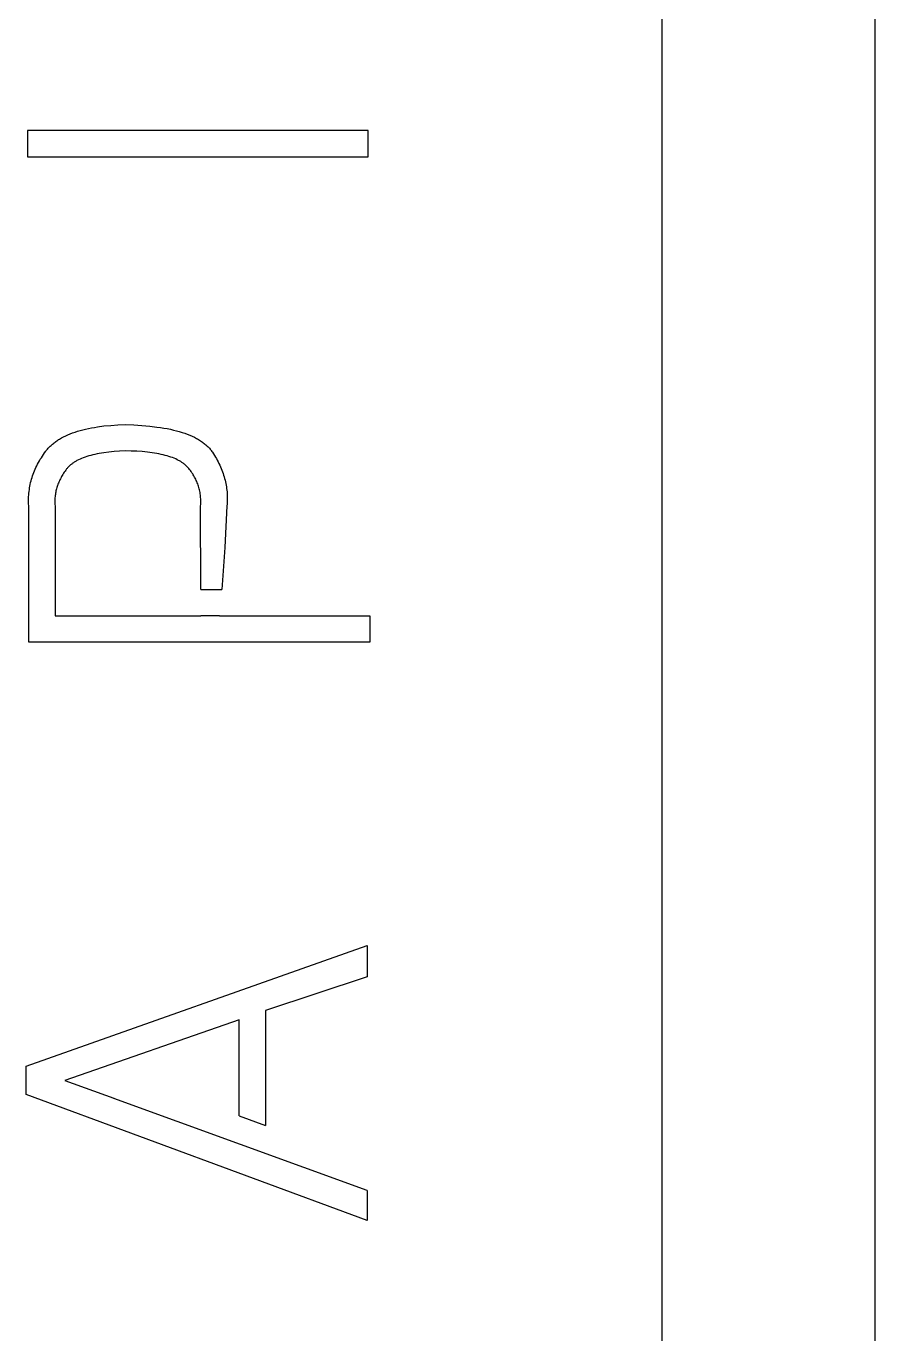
# Model space of a CAD drawing. Header units: millimetres. Extents: x 974 to 5700, y -47 to 3256.
# Drawn here: x 1909.8 to 2040.5, y 2300.1 to 2501.4 of the extents above; entities that cross this region are included whole.
import ezdxf

# ---------------------------------------------------------------- set-up
doc = ezdxf.new("R2010")
doc.units = ezdxf.units.MM
doc.header["$MEASUREMENT"] = 0
doc.layers.add('Domyslna', color=7, linetype='Continuous', true_color=0x000000)
doc.layers.add('Utwórz2D linie widoczne', color=7, linetype='Continuous', true_color=0x000000)

msp = doc.modelspace()

# ---------------------------------------------------------------- linework, layer by layer
at = {"layer": 'Domyslna'}
msp.add_line((2007.67, 2696.58), (2007.67, 1930.38), dxfattribs=at)
msp.add_line((2007.67, 2696.58), (2007.67, 1930.38), dxfattribs=at)
at = {"layer": 'Utwórz2D linie widoczne'}
for p, q in [((2040.49, 2696.58), (2040.49, 1934.18)), ((1962.49, 2485.34), (1909.99, 2485.34)), ((1909.99, 2485.34), (1909.99, 2481.28)), ((1962.49, 2481.28), (1962.49, 2485.34)), ((1909.99, 2481.28), (1962.49, 2481.28)), ((1915.57, 2438.19), (1915.9, 2438.35)), ((1915.9, 2438.35), (1916.24, 2438.5)), ((1916.24, 2438.5), (1916.59, 2438.65)), ((1916.59, 2438.65), (1916.95, 2438.79)), ((1916.95, 2438.79), (1917.33, 2438.92)), ((1917.33, 2438.92), (1917.72, 2439.05)), ((1917.72, 2439.05), (1918.12, 2439.17)), ((1918.12, 2439.17), (1918.54, 2439.28)), ((1918.54, 2439.28), (1918.96, 2439.38)), ((1918.96, 2439.38), (1919.4, 2439.48)), ((1919.4, 2439.48), (1919.86, 2439.57)), ((1919.86, 2439.57), (1920.32, 2439.65)), ((1920.32, 2439.65), (1920.8, 2439.73)), ((1920.8, 2439.73), (1921.79, 2439.86)), ((1921.79, 2439.86), (1922.84, 2439.96)), ((1922.84, 2439.96), (1923.93, 2440.03)), ((1923.93, 2440.03), (1925.08, 2440.08)), ((1925.08, 2440.08), (1926.39, 2440.03)), ((1926.39, 2440.03), (1927.64, 2439.95)), ((1927.64, 2439.95), (1928.83, 2439.84)), ((1928.83, 2439.84), (1929.95, 2439.7)), ((1929.95, 2439.7), (1930.49, 2439.63)), ((1930.49, 2439.63), (1931.01, 2439.54)), ((1931.01, 2439.54), (1931.52, 2439.45)), ((1931.52, 2439.45), (1932.01, 2439.35)), ((1932.01, 2439.35), (1932.48, 2439.24)), ((1932.48, 2439.24), (1932.94, 2439.12)), ((1932.94, 2439.12), (1933.38, 2439)), ((1933.38, 2439), (1933.81, 2438.87)), ((1933.81, 2438.87), (1934.22, 2438.74)), ((1934.22, 2438.74), (1934.62, 2438.59)), ((1934.62, 2438.59), (1935, 2438.44)), ((1935, 2438.44), (1935.36, 2438.28)), ((1913.01, 2436.2), (1913.1, 2436.31)), ((1913.1, 2436.31), (1913.21, 2436.43)), ((1913.21, 2436.43), (1913.31, 2436.54)), ((1913.31, 2436.54), (1913.42, 2436.65)), ((1913.42, 2436.65), (1913.53, 2436.76)), ((1913.53, 2436.76), (1913.64, 2436.87)), ((1913.64, 2436.87), (1913.76, 2436.97)), ((1913.76, 2436.97), (1913.88, 2437.08)), ((1913.88, 2437.08), (1914, 2437.18)), ((1914, 2437.18), (1914.13, 2437.28)), ((1914.13, 2437.28), (1914.26, 2437.38)), ((1914.26, 2437.38), (1914.39, 2437.48)), ((1914.39, 2437.48), (1914.53, 2437.57)), ((1914.53, 2437.57), (1914.67, 2437.67)), ((1914.67, 2437.67), (1914.81, 2437.76)), ((1914.81, 2437.76), (1914.96, 2437.85)), ((1914.96, 2437.85), (1915.11, 2437.94)), ((1915.11, 2437.94), (1915.26, 2438.02)), ((1915.26, 2438.02), (1915.57, 2438.19)), ((1935.36, 2438.28), (1935.71, 2438.12)), ((1935.71, 2438.12), (1935.88, 2438.03)), ((1935.88, 2438.03), (1936.04, 2437.94)), ((1936.04, 2437.94), (1936.2, 2437.86)), ((1936.2, 2437.86), (1936.36, 2437.76)), ((1936.36, 2437.76), (1936.51, 2437.67)), ((1936.51, 2437.67), (1936.66, 2437.58)), ((1936.66, 2437.58), (1936.8, 2437.48)), ((1936.8, 2437.48), (1936.94, 2437.38)), ((1936.94, 2437.38), (1937.08, 2437.28)), ((1937.08, 2437.28), (1937.21, 2437.18)), ((1937.21, 2437.18), (1937.34, 2437.08)), ((1937.34, 2437.08), (1937.46, 2436.97)), ((1937.46, 2436.97), (1937.58, 2436.87)), ((1937.58, 2436.87), (1937.7, 2436.76)), ((1937.7, 2436.76), (1937.81, 2436.65)), ((1937.81, 2436.65), (1937.92, 2436.54)), ((1937.92, 2436.54), (1938.03, 2436.42)), ((1938.03, 2436.42), (1938.13, 2436.31)), ((1938.13, 2436.31), (1938.22, 2436.19)), ((1911.71, 2434.23), (1911.85, 2434.48)), ((1911.85, 2434.48), (1911.99, 2434.73)), ((1911.99, 2434.73), (1912.15, 2434.98)), ((1912.15, 2434.98), (1912.3, 2435.23)), ((1912.3, 2435.23), (1912.47, 2435.47)), ((1912.47, 2435.47), (1912.64, 2435.72)), ((1912.64, 2435.72), (1912.82, 2435.96)), ((1912.82, 2435.96), (1912.91, 2436.08)), ((1912.91, 2436.08), (1913.01, 2436.2)), ((1917.31, 2434.34), (1917.2, 2434.27)), ((1917.41, 2434.4), (1917.31, 2434.34)), ((1917.52, 2434.46), (1917.41, 2434.4)), ((1917.63, 2434.52), (1917.52, 2434.46)), ((1917.86, 2434.64), (1917.63, 2434.52)), ((1918.1, 2434.75), (1917.86, 2434.64)), ((1918.35, 2434.86), (1918.1, 2434.75)), ((1918.61, 2434.96), (1918.35, 2434.86)), ((1918.88, 2435.06), (1918.61, 2434.96)), ((1919.16, 2435.16), (1918.88, 2435.06)), ((1919.45, 2435.25), (1919.16, 2435.16)), ((1919.76, 2435.33), (1919.45, 2435.25)), ((1920.07, 2435.41), (1919.76, 2435.33)), ((1920.39, 2435.49), (1920.07, 2435.41)), ((1920.73, 2435.56), (1920.39, 2435.49)), ((1921.07, 2435.62), (1920.73, 2435.56)), ((1921.79, 2435.74), (1921.07, 2435.62)), ((1922.55, 2435.84), (1921.79, 2435.74)), ((1923.35, 2435.92), (1922.55, 2435.84)), ((1924.2, 2435.98), (1923.35, 2435.92)), ((1925.08, 2436.02), (1924.2, 2435.98)), ((1925.99, 2436), (1925.08, 2436.02)), ((1926.86, 2435.96), (1925.99, 2436)), ((1927.69, 2435.91), (1926.86, 2435.96)), ((1928.47, 2435.83), (1927.69, 2435.91)), ((1929.22, 2435.74), (1928.47, 2435.83)), ((1929.58, 2435.68), (1929.22, 2435.74)), ((1929.92, 2435.62), (1929.58, 2435.68)), ((1930.26, 2435.56), (1929.92, 2435.62)), ((1930.59, 2435.49), (1930.26, 2435.56)), ((1930.9, 2435.42), (1930.59, 2435.49)), ((1931.21, 2435.34), (1930.9, 2435.42)), ((1931.5, 2435.26), (1931.21, 2435.34)), ((1931.79, 2435.17), (1931.5, 2435.26)), ((1932.07, 2435.08), (1931.79, 2435.17)), ((1932.33, 2434.99), (1932.07, 2435.08)), ((1932.59, 2434.88), (1932.33, 2434.99)), ((1932.83, 2434.78), (1932.59, 2434.88)), ((1933.06, 2434.67), (1932.83, 2434.78)), ((1933.18, 2434.61), (1933.06, 2434.67)), ((1933.29, 2434.55), (1933.18, 2434.61)), ((1933.4, 2434.49), (1933.29, 2434.55)), ((1933.5, 2434.43), (1933.4, 2434.49)), ((1933.6, 2434.37), (1933.5, 2434.43)), ((1933.71, 2434.31), (1933.6, 2434.37)), ((1933.8, 2434.25), (1933.71, 2434.31)), ((1938.22, 2436.19), (1938.32, 2436.07)), ((1938.32, 2436.07), (1938.4, 2435.95)), ((1938.4, 2435.95), (1938.49, 2435.82)), ((1938.49, 2435.82), (1938.65, 2435.57)), ((1938.65, 2435.57), (1938.81, 2435.33)), ((1938.81, 2435.33), (1938.96, 2435.08)), ((1938.96, 2435.08), (1939.1, 2434.83)), ((1939.1, 2434.83), (1939.24, 2434.58)), ((1939.24, 2434.58), (1939.38, 2434.32)), ((1939.38, 2434.32), (1939.5, 2434.07)), ((1910.8, 2432.19), (1910.89, 2432.45)), ((1910.89, 2432.45), (1910.99, 2432.71)), ((1910.99, 2432.71), (1911.1, 2432.97)), ((1911.1, 2432.97), (1911.21, 2433.22)), ((1911.21, 2433.22), (1911.32, 2433.48)), ((1911.32, 2433.48), (1911.44, 2433.73)), ((1911.44, 2433.73), (1911.57, 2433.98)), ((1911.57, 2433.98), (1911.71, 2434.23)), ((1915.46, 2432.41), (1915.36, 2432.24)), ((1915.57, 2432.58), (1915.46, 2432.41)), ((1915.68, 2432.75), (1915.57, 2432.58)), ((1915.79, 2432.92), (1915.68, 2432.75)), ((1915.91, 2433.08), (1915.79, 2432.92)), ((1915.97, 2433.17), (1915.91, 2433.08)), ((1916.04, 2433.25), (1915.97, 2433.17)), ((1916.1, 2433.33), (1916.04, 2433.25)), ((1916.17, 2433.41), (1916.1, 2433.33)), ((1916.24, 2433.49), (1916.17, 2433.41)), ((1916.32, 2433.57), (1916.24, 2433.49)), ((1916.39, 2433.64), (1916.32, 2433.57)), ((1916.47, 2433.72), (1916.39, 2433.64)), ((1916.55, 2433.79), (1916.47, 2433.72)), ((1916.64, 2433.86), (1916.55, 2433.79)), ((1916.73, 2433.93), (1916.64, 2433.86)), ((1916.82, 2434), (1916.73, 2433.93)), ((1916.91, 2434.07), (1916.82, 2434)), ((1917, 2434.14), (1916.91, 2434.07)), ((1917.1, 2434.21), (1917, 2434.14)), ((1917.2, 2434.27), (1917.1, 2434.21)), ((1933.9, 2434.18), (1933.8, 2434.25)), ((1933.99, 2434.12), (1933.9, 2434.18)), ((1934.08, 2434.05), (1933.99, 2434.12)), ((1934.17, 2433.98), (1934.08, 2434.05)), ((1934.25, 2433.91), (1934.17, 2433.98)), ((1934.34, 2433.84), (1934.25, 2433.91)), ((1934.42, 2433.77), (1934.34, 2433.84)), ((1934.49, 2433.69), (1934.42, 2433.77)), ((1934.57, 2433.62), (1934.49, 2433.69)), ((1934.64, 2433.54), (1934.57, 2433.62)), ((1934.71, 2433.47), (1934.64, 2433.54)), ((1934.85, 2433.31), (1934.71, 2433.47)), ((1934.98, 2433.16), (1934.85, 2433.31)), ((1935.1, 2433), (1934.98, 2433.16)), ((1935.22, 2432.84), (1935.1, 2433)), ((1935.34, 2432.67), (1935.22, 2432.84)), ((1935.45, 2432.51), (1935.34, 2432.67)), ((1935.55, 2432.34), (1935.45, 2432.51)), ((1935.65, 2432.17), (1935.55, 2432.34)), ((1939.5, 2434.07), (1939.62, 2433.82)), ((1939.62, 2433.82), (1939.74, 2433.57)), ((1939.74, 2433.57), (1939.85, 2433.31)), ((1939.85, 2433.31), (1939.95, 2433.06)), ((1939.95, 2433.06), (1940.05, 2432.8)), ((1940.05, 2432.8), (1940.14, 2432.55)), ((1940.14, 2432.55), (1940.22, 2432.29)), ((1940.22, 2432.29), (1940.3, 2432.03)), ((1910.3, 2430.06), (1910.34, 2430.33)), ((1910.34, 2430.33), (1910.39, 2430.6)), ((1910.39, 2430.6), (1910.44, 2430.87)), ((1910.44, 2430.87), (1910.5, 2431.14)), ((1910.5, 2431.14), (1910.57, 2431.4)), ((1910.57, 2431.4), (1910.64, 2431.67)), ((1910.64, 2431.67), (1910.72, 2431.93)), ((1910.72, 2431.93), (1910.8, 2432.19)), ((1914.54, 2430.37), (1914.49, 2430.2)), ((1914.59, 2430.54), (1914.54, 2430.37)), ((1914.65, 2430.71), (1914.59, 2430.54)), ((1914.71, 2430.88), (1914.65, 2430.71)), ((1914.78, 2431.06), (1914.71, 2430.88)), ((1914.85, 2431.23), (1914.78, 2431.06)), ((1914.92, 2431.4), (1914.85, 2431.23)), ((1915, 2431.57), (1914.92, 2431.4)), ((1915.09, 2431.74), (1915, 2431.57)), ((1915.18, 2431.91), (1915.09, 2431.74)), ((1915.27, 2432.08), (1915.18, 2431.91)), ((1915.36, 2432.24), (1915.27, 2432.08)), ((1935.75, 2432), (1935.65, 2432.17)), ((1935.84, 2431.83), (1935.75, 2432)), ((1935.93, 2431.66), (1935.84, 2431.83)), ((1936.01, 2431.48), (1935.93, 2431.66)), ((1936.09, 2431.3), (1936.01, 2431.48)), ((1936.16, 2431.13), (1936.09, 2431.3)), ((1936.23, 2430.94), (1936.16, 2431.13)), ((1936.29, 2430.76), (1936.23, 2430.94)), ((1936.35, 2430.58), (1936.29, 2430.76)), ((1936.41, 2430.39), (1936.35, 2430.58)), ((1936.46, 2430.2), (1936.41, 2430.39)), ((1940.3, 2432.03), (1940.37, 2431.78)), ((1940.37, 2431.78), (1940.44, 2431.52)), ((1940.44, 2431.52), (1940.5, 2431.26)), ((1940.5, 2431.26), (1940.55, 2431)), ((1940.55, 2431), (1940.6, 2430.74)), ((1940.6, 2430.74), (1940.65, 2430.48)), ((1940.65, 2430.48), (1940.68, 2430.22)), ((1910.18, 2428.7), (1910.19, 2428.97)), ((1910.18, 2428.42), (1910.18, 2428.7)), ((1910.18, 2428.14), (1910.18, 2428.42)), ((1910.19, 2428.97), (1910.21, 2429.25)), ((1910.21, 2429.25), (1910.23, 2429.52)), ((1910.23, 2429.52), (1910.26, 2429.79)), ((1910.26, 2429.79), (1910.3, 2430.06)), ((1914.23, 2428.46), (1914.22, 2428.28)), ((1914.22, 2428.28), (1914.23, 2428.11)), ((1914.24, 2428.81), (1914.23, 2428.63)), ((1914.23, 2428.63), (1914.23, 2428.46)), ((1914.26, 2428.98), (1914.24, 2428.81)), ((1914.28, 2429.16), (1914.26, 2428.98)), ((1914.3, 2429.33), (1914.28, 2429.16)), ((1914.33, 2429.5), (1914.3, 2429.33)), ((1914.36, 2429.68), (1914.33, 2429.5)), ((1914.4, 2429.85), (1914.36, 2429.68)), ((1914.44, 2430.02), (1914.4, 2429.85)), ((1914.49, 2430.2), (1914.44, 2430.02)), ((1936.5, 2430.01), (1936.46, 2430.2)), ((1936.54, 2429.82), (1936.5, 2430.01)), ((1936.58, 2429.62), (1936.54, 2429.82)), ((1936.61, 2429.43), (1936.58, 2429.62)), ((1936.63, 2429.23), (1936.61, 2429.43)), ((1936.65, 2429.03), (1936.63, 2429.23)), ((1936.67, 2428.83), (1936.65, 2429.03)), ((1936.68, 2428.62), (1936.67, 2428.83)), ((1936.69, 2428.42), (1936.68, 2428.62)), ((1936.69, 2428.21), (1936.69, 2428.42)), ((1940.68, 2430.22), (1940.71, 2429.96)), ((1940.71, 2429.96), (1940.74, 2429.7)), ((1940.74, 2429.7), (1940.76, 2429.43)), ((1940.76, 2429.43), (1940.77, 2429.17)), ((1940.77, 2428.38), (1940.76, 2428.11)), ((1940.77, 2429.17), (1940.78, 2428.91)), ((1940.78, 2428.64), (1940.77, 2428.38)), ((1940.78, 2428.91), (1940.78, 2428.64)), ((1910.19, 2427.86), (1910.18, 2428.14)), ((1910.2, 2427.58), (1910.19, 2427.86)), ((1910.2, 2406.58), (1910.2, 2427.58)), ((1914.23, 2428.11), (1914.23, 2427.93)), ((1914.23, 2427.93), (1914.24, 2427.75)), ((1914.24, 2427.75), (1914.26, 2427.58)), ((1914.26, 2427.58), (1914.26, 2410.63)), ((1936.67, 2427.58), (1936.68, 2427.79)), ((1936.68, 2414.68), (1936.67, 2427.58)), ((1936.68, 2427.79), (1936.69, 2428)), ((1936.69, 2428), (1936.69, 2428.21)), ((1940.72, 2427.58), (1940.4, 2421.13)), ((1940.74, 2427.84), (1940.72, 2427.58)), ((1940.76, 2428.11), (1940.74, 2427.84)), ((1940.4, 2421.13), (1939.96, 2414.68)), ((1936.68, 2414.68), (1939.96, 2414.68)), ((1914.26, 2410.63), (1930.28, 2410.63)), ((1930.28, 2410.63), (1936.68, 2410.63)), ((1939.58, 2410.63), (1936.68, 2410.63)), ((1939.58, 2410.63), (1962.71, 2410.63)), ((1962.71, 2410.63), (1962.71, 2406.58)), ((1962.71, 2406.58), (1910.2, 2406.58)), ((1909.81, 2341.29), (1962.31, 2359.86)), ((1962.31, 2359.86), (1962.31, 2355.06)), ((1962.31, 2355.06), (1946.66, 2349.85)), ((1946.66, 2349.85), (1946.66, 2332.18)), ((1942.61, 2348.4), (1915.78, 2339.08)), ((1942.61, 2333.65), (1942.61, 2348.4)), ((1909.81, 2336.95), (1909.81, 2341.29)), ((1915.78, 2339.08), (1923.31, 2336.35)), ((1962.31, 2317.52), (1909.81, 2336.95)), ((1923.31, 2336.33), (1923.31, 2336.35)), ((1962.31, 2322.14), (1923.31, 2336.33)), ((1942.61, 2333.65), (1946.66, 2332.18)), ((1962.31, 2322.14), (1962.31, 2317.52))]:
    msp.add_line(p, q, dxfattribs=at)

doc.saveas('drawing.dxf')
